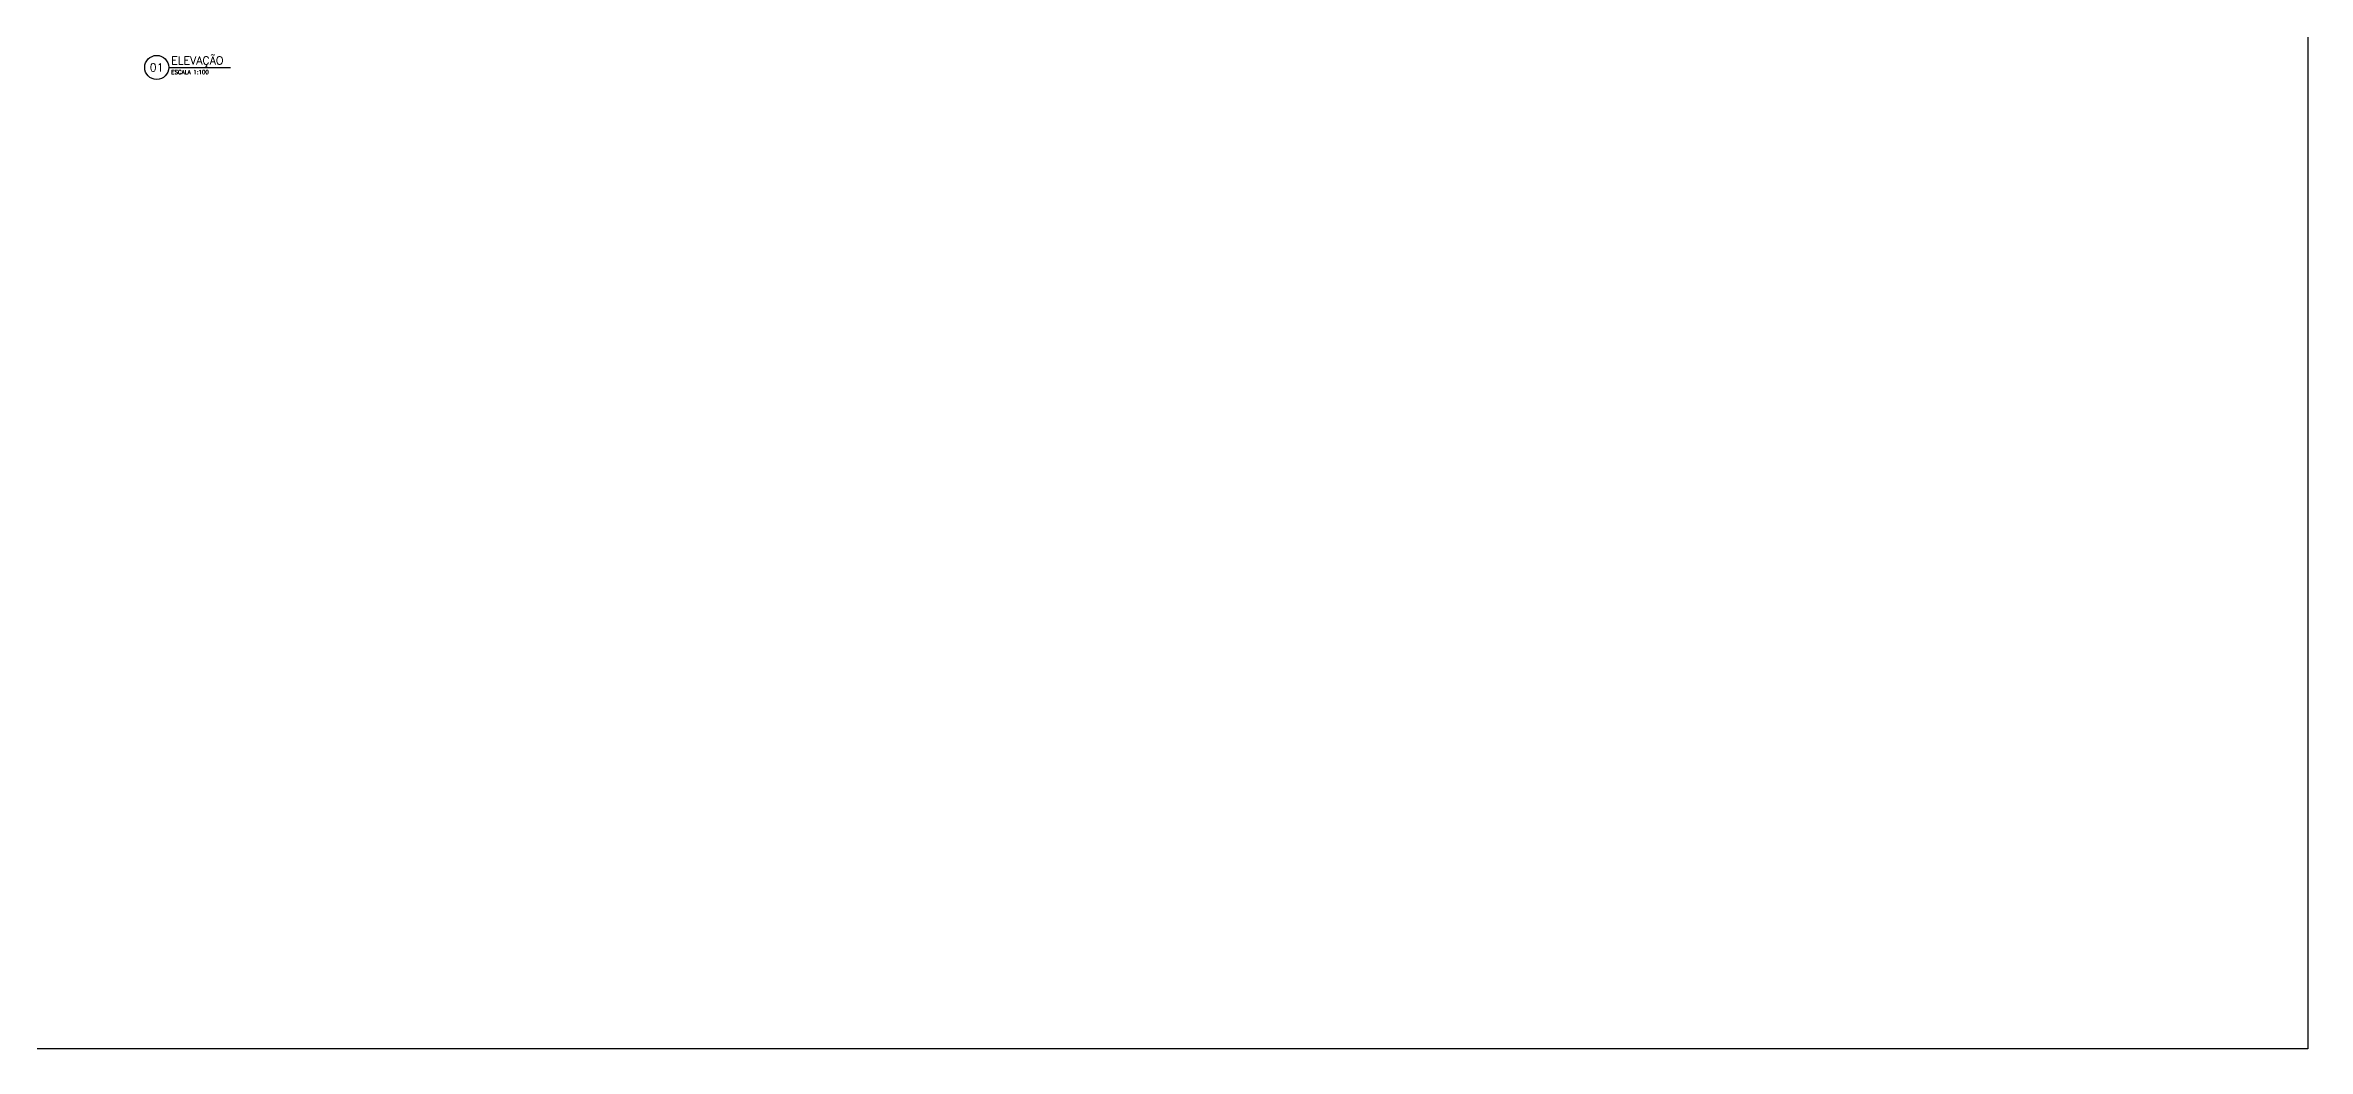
# Model space of a CAD drawing. Header units: inches. Extents: x -7660 to 802, y -193 to 3.
# Drawn here: x 291 to 353.4, y -192.6 to -164.9 of the extents above; entities that cross this region are included whole.
import ezdxf
from ezdxf.enums import TextEntityAlignment as Align

# ---------------------------------------------------------------- set-up
doc = ezdxf.new("R2010")
doc.units = ezdxf.units.IN
doc.header["$MEASUREMENT"] = 0
doc.layers.add('Indic_Exec', color=10, linetype='Continuous')
doc.layers.add('indicação', color=7, linetype='Continuous')
doc.styles.add('ROMANS', font='romans.shx', dxfattribs={"height": 10})

# ---------------------------------------------------------------- blocks, each defined once
blk = doc.blocks.new('*U63')
at = {"color": 0}
blk.add_line((450, 0), (2764, 0), dxfattribs=at)
blk.add_circle((0, 0), 450, dxfattribs=at)
at = {"layer": 'Indic_Exec', "color": 4, "style": 'ROMANS'}
blk.add_attdef('00', text='', height=300, dxfattribs=at).set_placement((0, 0), align=Align.MIDDLE)
blk.add_attdef('TÍTULO', (547, 110), '', height=300, dxfattribs=at)
at = {"layer": 'Indic_Exec', "color": 2, "style": 'ROMANS'}
blk.add_attdef('ESCALA', (547, -251), '', height=150, dxfattribs=at)

msp = doc.modelspace()

# ---------------------------------------------------------------- linework, layer by layer
at = {"color": 3}
msp.add_lwpolyline([(263.69033, -121.04888), (353.42924, -121.04888), (353.42924, -192.61801), (263.69033, -192.61801)], close=True, dxfattribs=at)

# ---------------------------------------------------------------- block references
at = {"layer": 'indicação', "color": 4, "lineweight": 5, "xscale": 0.0007357085069532576, "yscale": 0.0007357085069532576, "zscale": 0.0007357085069532576}
msp.add_blockref('*U63', (294.08795, -165.54374), dxfattribs=at).add_auto_attribs({'00': '01', 'TÍTULO': 'ELEVAÇÃO', 'ESCALA': 'ESCALA 1:100'})

doc.saveas('drawing.dxf')
